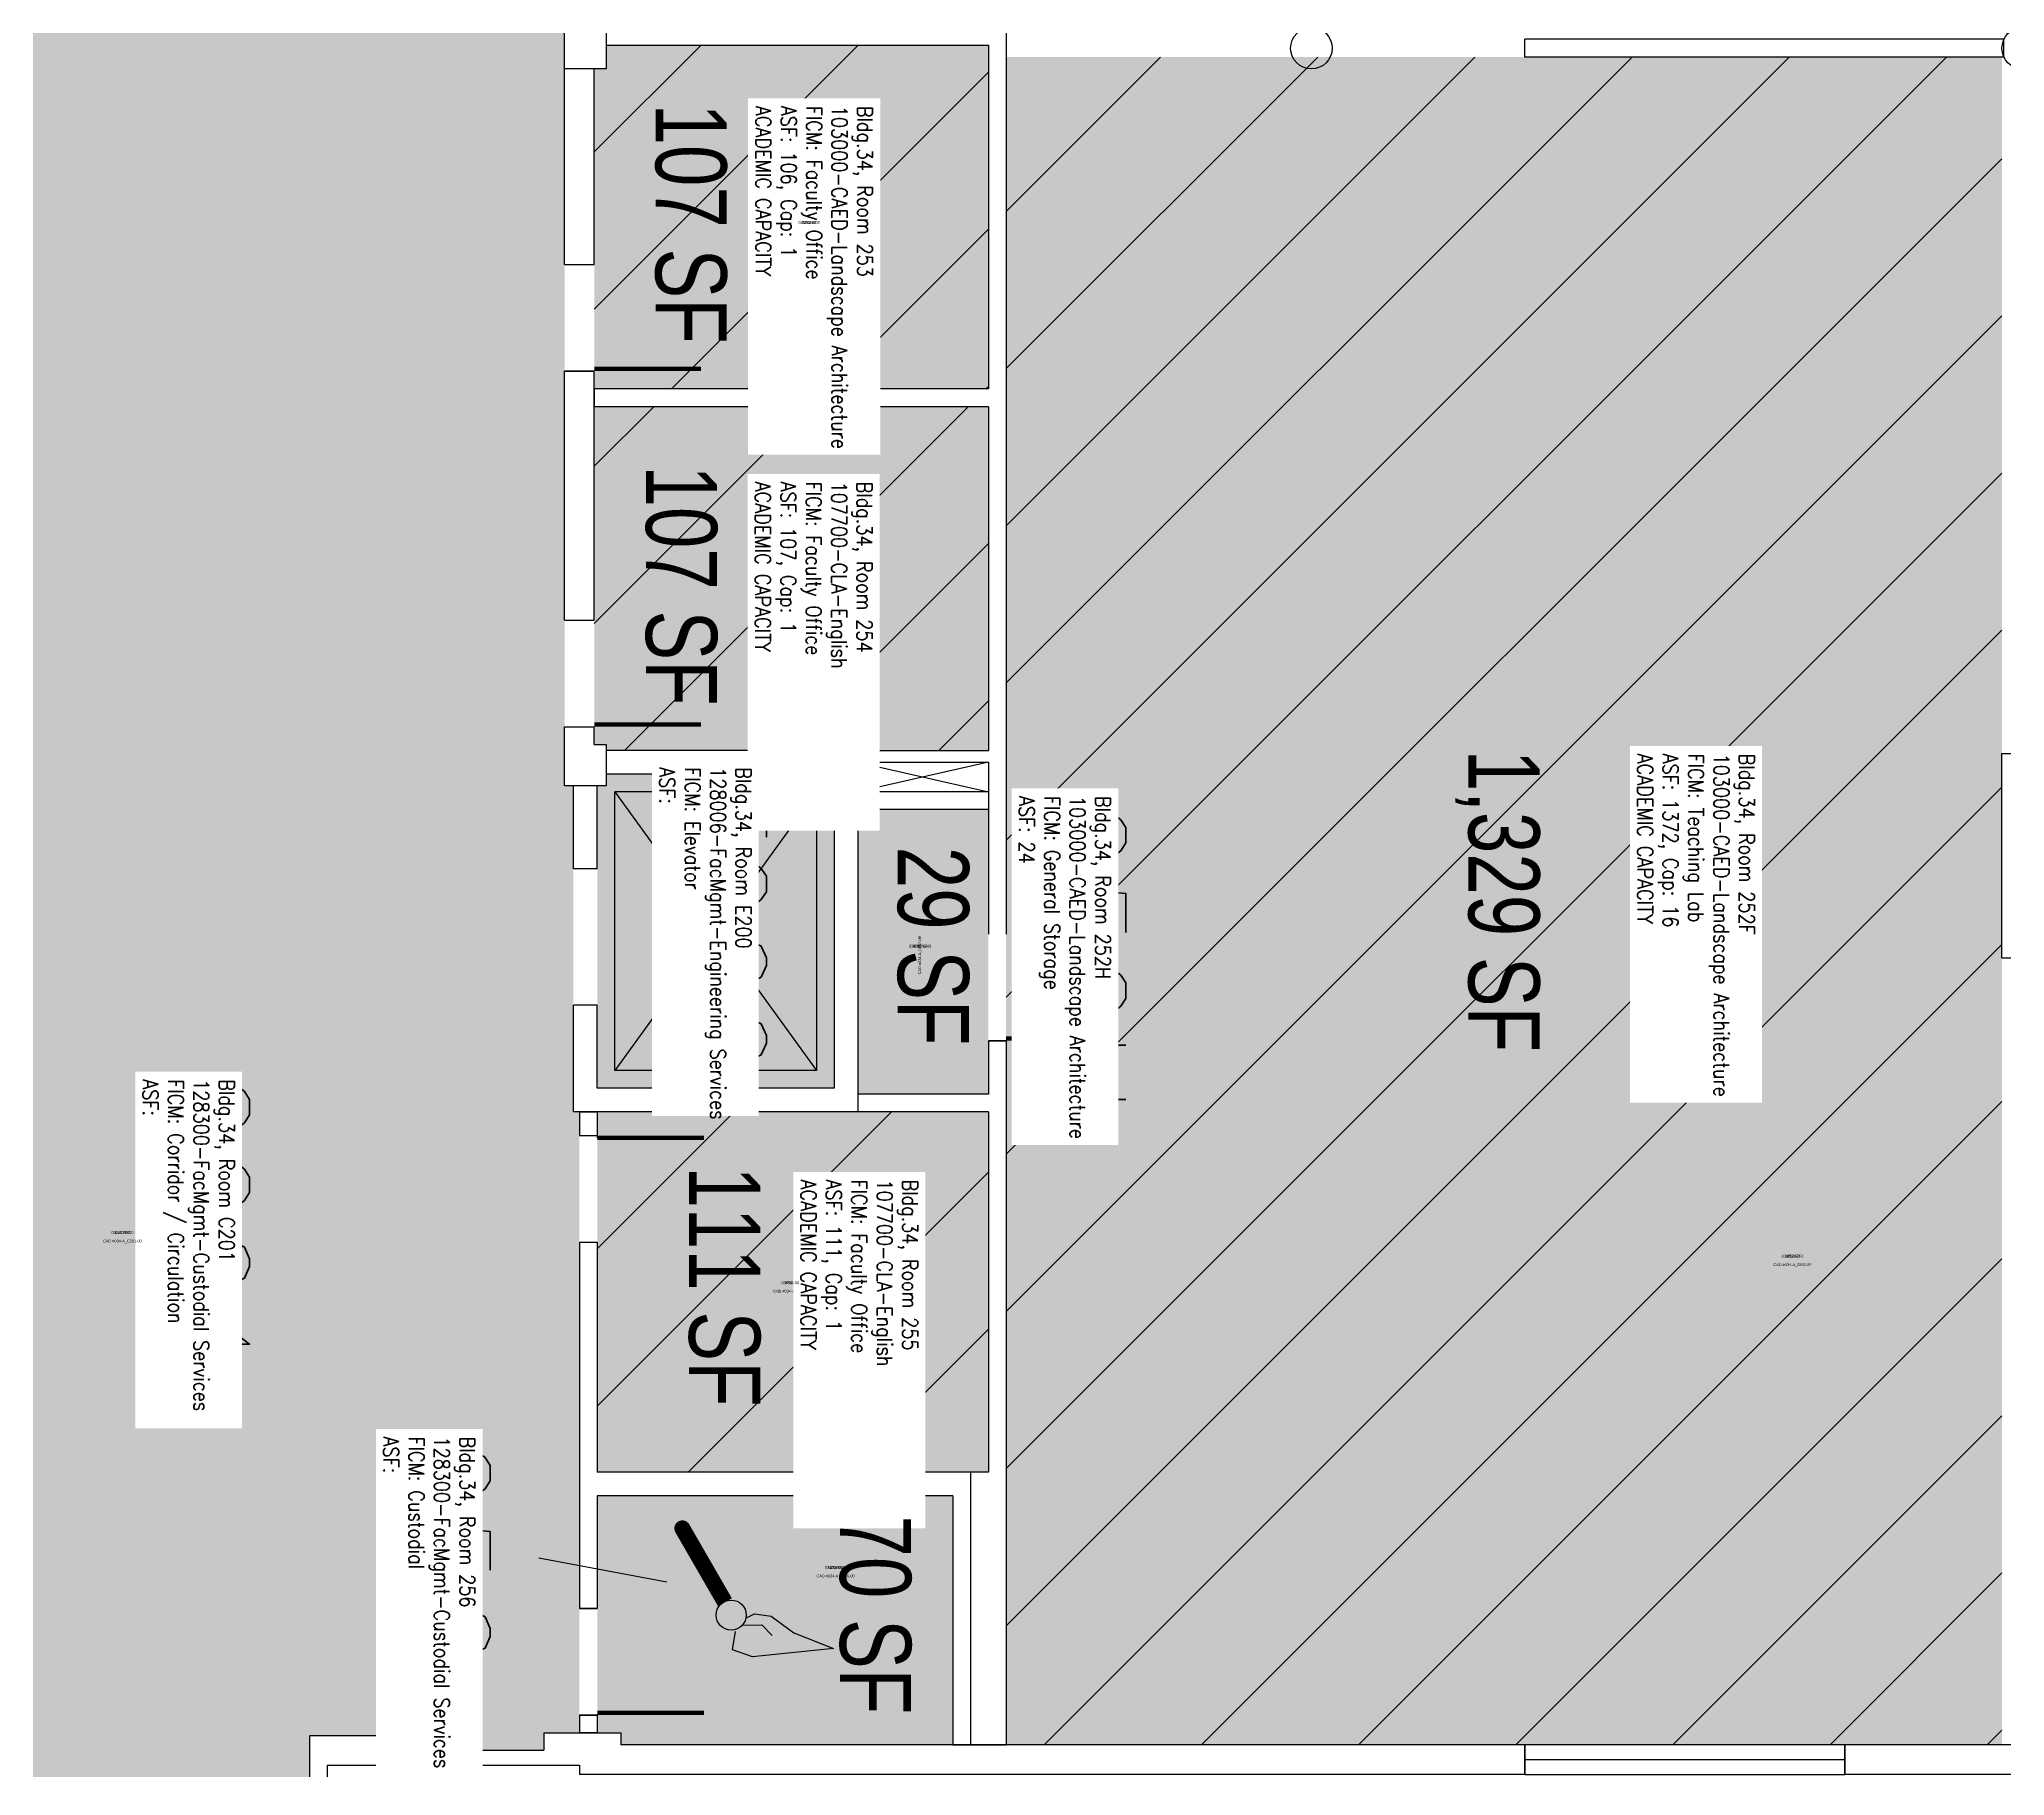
# Model space of a CAD drawing. Header units: inches. Extents: x -334 to 3612, y -24 to 2633.
# Drawn here: x 1978 to 2641, y 1564 to 2150 of the extents above; entities that cross this region are included whole.
import ezdxf
from ezdxf.enums import TextEntityAlignment as Align

# ---------------------------------------------------------------- set-up
doc = ezdxf.new("R2010")
doc.units = ezdxf.units.IN
doc.header["$LTSCALE"] = 10
doc.header["$MEASUREMENT"] = 0
doc.layers.get('0').update_dxf_attribs({"linetype": 'CONTINUOUS'})
for name, color, linetype in [('A-DOOR', 2, 'CONTINUOUS'), ('A-FLOR', 3, 'CONTINUOUS'), ('A-GLAZ', 1, 'CONTINUOUS'), ('A-GLAZ-SILL', 2, 'CONTINUOUS'), ('A-IDEN-CNUM', 7, 'CONTINUOUS'), ('A-IDEN-ICON', 4, 'CONTINUOUS'), ('A-IDEN-RNUM', 7, 'CONTINUOUS'), ('A-IDEN-SNUM', 4, 'CONTINUOUS'), ('A-IDEN-VNUM', 4, 'CONTINUOUS'), ('A-WALL', 5, 'CONTINUOUS'), ('AREA-TEXT', 3, 'CONTINUOUS'), ('Rooms-Capacity', 4, 'CONTINUOUS'), ('Rooms-Category-Color', 7, 'CONTINUOUS'), ('Rooms-College-Color', 7, 'CONTINUOUS'), ('Rooms-Department-Color', 7, 'CONTINUOUS'), ('Rooms-Division-Color', 7, 'CONTINUOUS'), ('Rooms-Information', 7, 'CONTINUOUS')]:
    doc.layers.add(name, color=color, linetype=linetype)
doc.styles.add('AREA', font='arial.ttf', dxfattribs={"width": 0.75, "height": 24})
doc.styles.add('ROOMSNUMBER', font='txt', dxfattribs={"height": 0.03})
doc.styles.add('ROOMVNUMBER', font='simplex.shx', dxfattribs={"width": 0.85})

# ---------------------------------------------------------------- blocks, each defined once
blk = doc.blocks.new('CPCUST')
at = {"color": 0, "linetype": 'ByBlock'}
for p, q in [((0.0297, -0.0341), (0.0376, -0.0302)), ((0.0376, -0.0302), (0.0533, -0.0324)), ((0.0533, -0.0324), (0.0745, -0.0479)), ((0.0171, -0.0639), (0.02, -0.0466)), ((0.0262, -0.0408), (0.0446, -0.0406)), ((0.0446, -0.0406), (0.0543, -0.0505)), ((0.0745, -0.0479), (0.1117, -0.0625)), ((0.0358, -0.0705), (0.0171, -0.0639)), ((0.1117, -0.0625), (0.0358, -0.0705))]:
    blk.add_line(p, q, dxfattribs=at)
at = {"color": 0, "linetype": 'ByBlock', "const_width": 0.0075}
blk.add_lwpolyline([(-0.0332, 0.0481, 1), (-0.0268, 0.0519, 1)], format="xyb", close=True, dxfattribs=at)
at = {"color": 0, "linetype": 'ByBlock', "const_width": 0.015}
blk.add_lwpolyline([(-0.03, 0.05), (0.01, -0.0193)], dxfattribs=at)
at = {"color": 0, "linetype": 'ByBlock'}
blk.add_circle((0.0158, -0.0313), 0.0141, dxfattribs=at)

msp = doc.modelspace()

# ---------------------------------------------------------------- hatches: boundary and pattern name
at = {"layer": 'Rooms-Capacity'}
h = msp.add_hatch(dxfattribs=at)
h.set_pattern_fill('ANSI31', color=256, scale=300, style=0)
h.paths.add_polyline_path([(2298, 2148), (2169, 2148), (2169, 2140), (2165, 2140), (2165, 2074), (2165, 2038), (2165, 2032), (2298, 2032)])
h = msp.add_hatch(dxfattribs=at)
h.set_pattern_fill('ANSI31', color=256, scale=300, style=0)
h.paths.add_polyline_path([(2640, 2144), (2304, 2144), (2304, 1848), (2304, 1812), (2304, 1574.37), (2479, 1574.37), (2587, 1574.37), (2640, 1574.37)])
h = msp.add_hatch(dxfattribs=at)
h.set_pattern_fill('ANSI31', color=256, scale=300, style=0)
h.paths.add_polyline_path([(2298, 2026), (2165, 2026), (2165, 1954), (2165, 1918), (2165, 1912), (2169, 1912), (2169, 1910), (2254, 1910), (2298, 1910)])
h = msp.add_hatch(dxfattribs=at)
h.set_pattern_fill('ANSI31', color=256, scale=300, style=0)
h.paths.add_polyline_path([(2298, 1788), (2254, 1788), (2166, 1788), (2166, 1666.37), (2298, 1666.37)])
at = {"layer": 'Rooms-Category-Color', "true_color": 0xadadad}
h = msp.add_hatch(color=253, dxfattribs=at)
edge = h.paths.add_edge_path()
edge.add_line((2158, 1898), (2155, 1898))
edge.add_line((2155, 1898), (2155, 1918))
edge.add_line((2155, 1918), (2155, 1954))
edge.add_line((2155, 1954), (2155, 2038))
edge.add_line((2155, 2038), (2155, 2074))
edge.add_line((2155, 2074), (2155, 2140))
edge.add_line((2155, 2140), (2155, 2154))
edge.add_line((2155, 2154), (2162.5, 2154))
edge.add_line((2162.5, 2154), (2162.5, 2220))
edge.add_line((2162.5, 2220), (2162.5, 2228))
edge.add_line((2162.5, 2228), (2060.5, 2228))
edge.add_line((2060.5, 2228), (2024.5, 2228))
edge.add_line((2024.5, 2228), (1891, 2228))
edge.add_line((1891, 2228), (1819, 2228))
edge.add_line((1819, 2228), (1423, 2228))
edge.add_line((1423, 2228), (1387, 2228))
edge.add_line((1387, 2228), (845.5, 2228))
edge.add_line((845.5, 2228), (809.5, 2228))
edge.add_line((809.5, 2228), (449.5, 2228))
edge.add_line((449.5, 2228), (413.5, 2228))
edge.add_line((413.5, 2228), (79, 2228))
edge.add_line((79, 2228), (79, 2384))
edge.add_line((79, 2384), (14, 2384))
edge.add_line((14, 2384), (14, 2380))
edge.add_line((14, 2380), (7, 2380))
edge.add_line((7, 2380), (7, 2362))
edge.add_line((7, 2362), (7, 2140))
edge.add_line((7, 2140), (14, 2140))
edge.add_line((14, 2140), (14, 2126))
edge.add_line((14, 2126), (10, 2126))
edge.add_line((10, 2126), (10, 2061.75))
edge.add_line((10, 2061.75), (71, 2061.75))
edge.add_line((71, 2061.75), (107, 2061.75))
edge.add_line((107, 2061.75), (1436, 2061.75))
edge.add_line((1436, 2061.75), (1444, 2061.75))
edge.add_line((1444, 2061.75), (1444, 2140.68))
edge.add_arc((1447, 2147), 7, 180, 244.62307, ccw=False)
edge.add_arc((1447, 2147), 7, 115.37693, 180, ccw=False)
edge.add_line((1444, 2153.32), (1444, 2154))
edge.add_line((1444, 2154), (1447, 2154))
edge.add_arc((1447, 2147), 7, 89.99087, 90.00899, ccw=False)
edge.add_line((1447, 2154), (1608, 2154))
edge.add_line((1608, 2154), (1644, 2154))
edge.add_line((1644, 2154), (1680, 2154))
edge.add_line((1680, 2154), (1680, 2154))
edge.add_line((1680, 2154), (1694, 2154))
edge.add_line((1694, 2154), (1694, 2154))
edge.add_line((1694, 2154), (1748.75, 2154))
edge.add_line((1748.75, 2154), (1784.75, 2154))
edge.add_line((1784.75, 2154), (1804, 2154))
edge.add_line((1804, 2154), (1920, 2154))
edge.add_line((1920, 2154), (1934, 2154))
edge.add_line((1934, 2154), (1934, 1912))
edge.add_line((1934, 1912), (1934, 1898))
edge.add_line((1934, 1898), (1920, 1898))
edge.add_line((1920, 1898), (1920, 1902))
edge.add_line((1920, 1902), (1803.5, 1902))
edge.add_line((1803.5, 1902), (1803.5, 1896))
edge.add_line((1803.5, 1896), (1795.5, 1896))
edge.add_line((1795.5, 1896), (1795.5, 1902))
edge.add_line((1795.5, 1902), (1184, 1902))
edge.add_line((1184, 1902), (1184, 1872))
edge.add_line((1184, 1872), (1172, 1872))
edge.add_line((1172, 1872), (1097, 1872))
edge.add_line((1097, 1872), (1097, 1818))
edge.add_line((1097, 1818), (1097, 1578))
edge.add_line((1097, 1578), (1097, 1506))
edge.add_line((1097, 1506), (1097, 1473.25))
edge.add_line((1097, 1473.25), (1097, 1338))
edge.add_line((1097, 1338), (1099, 1338))
edge.add_line((1099, 1338), (1099, 1320))
edge.add_line((1099, 1320), (1172, 1320))
edge.add_line((1172, 1320), (1172, 1392.25))
edge.add_line((1172, 1392.25), (1172, 1818))
edge.add_line((1172, 1818), (1184, 1818))
edge.add_line((1184, 1818), (1188, 1818))
edge.add_line((1188, 1818), (1224, 1818))
edge.add_line((1224, 1818), (1376, 1818))
edge.add_line((1376, 1818), (1412, 1818))
edge.add_line((1412, 1818), (1442, 1818))
edge.add_line((1442, 1818), (1478, 1818))
edge.add_line((1478, 1818), (1516, 1818))
edge.add_line((1516, 1818), (1538, 1818))
edge.add_line((1538, 1818), (1574, 1818))
edge.add_line((1574, 1818), (1672.25, 1818))
edge.add_line((1672.25, 1818), (1708.25, 1818))
edge.add_line((1708.25, 1818), (1717, 1818))
edge.add_line((1717, 1818), (1727, 1818))
edge.add_line((1727, 1818), (1727, 1814.25))
edge.add_line((1727, 1814.25), (1931, 1814.25))
edge.add_line((1931, 1814.25), (1931, 1806.25))
edge.add_line((1931, 1806.25), (1931, 1734.25))
edge.add_line((1931, 1734.25), (1931, 1720.25))
edge.add_line((1931, 1720.25), (1901, 1720.25))
edge.add_line((1901, 1720.25), (1901, 1577.5))
edge.add_line((1901, 1577.5), (1950, 1577.5))
edge.add_line((1950, 1577.5), (1950, 1563.5))
edge.add_line((1950, 1563.5), (2069, 1563.5))
edge.add_line((2069, 1563.5), (2069, 1577.5))
edge.add_line((2069, 1577.5), (2094, 1577.5))
edge.add_line((2094, 1577.5), (2094, 1572.5))
edge.add_line((2094, 1572.5), (2148, 1572.5))
edge.add_line((2148, 1572.5), (2148, 1578.37))
edge.add_line((2148, 1578.37), (2160, 1578.37))
edge.add_line((2160, 1578.37), (2160, 1584.37))
edge.add_line((2160, 1584.37), (2160, 1620.37))
edge.add_line((2160, 1620.37), (2160, 1788))
edge.add_line((2160, 1788), (2158, 1788))
edge.add_line((2158, 1788), (2158, 1824))
edge.add_line((2158, 1824), (2158, 1870))
edge.add_line((2158, 1870), (2158, 1898))
at = {"layer": 'Rooms-Category-Color', "true_color": 0xfa9ba3}
for points in [[(2298, 2148), (2169, 2148), (2169, 2140), (2165, 2140), (2165, 2074), (2165, 2038), (2165, 2032), (2298, 2032)], [(2298, 2026), (2165, 2026), (2165, 1954), (2165, 1918), (2165, 1912), (2169, 1912), (2169, 1910), (2254, 1910), (2298, 1910)], [(2298, 1788), (2254, 1788), (2166, 1788), (2166, 1666.37), (2298, 1666.37)]]:
    msp.add_hatch(color=241, dxfattribs=at).paths.add_polyline_path(points)
at = {"layer": 'Rooms-Category-Color', "true_color": 0xe3f498}
msp.add_hatch(color=61, dxfattribs=at).paths.add_polyline_path([(2640, 2144), (2304, 2144), (2304, 1848), (2304, 1812), (2304, 1574.37), (2479, 1574.37), (2587, 1574.37), (2640, 1574.37)])
at = {"layer": 'Rooms-Category-Color', "true_color": 0xadadad}
for points in [[(2246, 1902), (2169, 1902), (2169, 1898), (2166, 1898), (2166, 1870), (2166, 1824), (2166, 1796), (2246, 1796)], [(2286, 1658.37), (2166, 1658.37), (2166, 1620.37), (2166, 1584.37), (2166, 1578.37), (2174, 1578.37), (2174, 1574.37), (2286, 1574.37)]]:
    msp.add_hatch(color=253, dxfattribs=at).paths.add_polyline_path(points)
at = {"layer": 'Rooms-Category-Color', "true_color": 0xe3c5e1}
msp.add_hatch(color=254, dxfattribs=at).paths.add_polyline_path([(2298, 1890), (2254, 1890), (2254, 1794), (2298, 1794)])
at = {"layer": 'Rooms-College-Color', "true_color": 0xadadad}
h = msp.add_hatch(color=253, dxfattribs=at)
edge = h.paths.add_edge_path()
edge.add_line((2158, 1898), (2155, 1898))
edge.add_line((2155, 1898), (2155, 1918))
edge.add_line((2155, 1918), (2155, 1954))
edge.add_line((2155, 1954), (2155, 2038))
edge.add_line((2155, 2038), (2155, 2074))
edge.add_line((2155, 2074), (2155, 2140))
edge.add_line((2155, 2140), (2155, 2154))
edge.add_line((2155, 2154), (2162.5, 2154))
edge.add_line((2162.5, 2154), (2162.5, 2220))
edge.add_line((2162.5, 2220), (2162.5, 2228))
edge.add_line((2162.5, 2228), (2060.5, 2228))
edge.add_line((2060.5, 2228), (2024.5, 2228))
edge.add_line((2024.5, 2228), (1891, 2228))
edge.add_line((1891, 2228), (1819, 2228))
edge.add_line((1819, 2228), (1423, 2228))
edge.add_line((1423, 2228), (1387, 2228))
edge.add_line((1387, 2228), (845.5, 2228))
edge.add_line((845.5, 2228), (809.5, 2228))
edge.add_line((809.5, 2228), (449.5, 2228))
edge.add_line((449.5, 2228), (413.5, 2228))
edge.add_line((413.5, 2228), (79, 2228))
edge.add_line((79, 2228), (79, 2384))
edge.add_line((79, 2384), (14, 2384))
edge.add_line((14, 2384), (14, 2380))
edge.add_line((14, 2380), (7, 2380))
edge.add_line((7, 2380), (7, 2362))
edge.add_line((7, 2362), (7, 2140))
edge.add_line((7, 2140), (14, 2140))
edge.add_line((14, 2140), (14, 2126))
edge.add_line((14, 2126), (10, 2126))
edge.add_line((10, 2126), (10, 2061.75))
edge.add_line((10, 2061.75), (71, 2061.75))
edge.add_line((71, 2061.75), (107, 2061.75))
edge.add_line((107, 2061.75), (1436, 2061.75))
edge.add_line((1436, 2061.75), (1444, 2061.75))
edge.add_line((1444, 2061.75), (1444, 2140.68))
edge.add_arc((1447, 2147), 7, 180, 244.62307, ccw=False)
edge.add_arc((1447, 2147), 7, 115.37693, 180, ccw=False)
edge.add_line((1444, 2153.32), (1444, 2154))
edge.add_line((1444, 2154), (1447, 2154))
edge.add_arc((1447, 2147), 7, 89.99087, 90.00899, ccw=False)
edge.add_line((1447, 2154), (1608, 2154))
edge.add_line((1608, 2154), (1644, 2154))
edge.add_line((1644, 2154), (1680, 2154))
edge.add_line((1680, 2154), (1680, 2154))
edge.add_line((1680, 2154), (1694, 2154))
edge.add_line((1694, 2154), (1694, 2154))
edge.add_line((1694, 2154), (1748.75, 2154))
edge.add_line((1748.75, 2154), (1784.75, 2154))
edge.add_line((1784.75, 2154), (1804, 2154))
edge.add_line((1804, 2154), (1920, 2154))
edge.add_line((1920, 2154), (1934, 2154))
edge.add_line((1934, 2154), (1934, 1912))
edge.add_line((1934, 1912), (1934, 1898))
edge.add_line((1934, 1898), (1920, 1898))
edge.add_line((1920, 1898), (1920, 1902))
edge.add_line((1920, 1902), (1803.5, 1902))
edge.add_line((1803.5, 1902), (1803.5, 1896))
edge.add_line((1803.5, 1896), (1795.5, 1896))
edge.add_line((1795.5, 1896), (1795.5, 1902))
edge.add_line((1795.5, 1902), (1184, 1902))
edge.add_line((1184, 1902), (1184, 1872))
edge.add_line((1184, 1872), (1172, 1872))
edge.add_line((1172, 1872), (1097, 1872))
edge.add_line((1097, 1872), (1097, 1818))
edge.add_line((1097, 1818), (1097, 1578))
edge.add_line((1097, 1578), (1097, 1506))
edge.add_line((1097, 1506), (1097, 1473.25))
edge.add_line((1097, 1473.25), (1097, 1338))
edge.add_line((1097, 1338), (1099, 1338))
edge.add_line((1099, 1338), (1099, 1320))
edge.add_line((1099, 1320), (1172, 1320))
edge.add_line((1172, 1320), (1172, 1392.25))
edge.add_line((1172, 1392.25), (1172, 1818))
edge.add_line((1172, 1818), (1184, 1818))
edge.add_line((1184, 1818), (1188, 1818))
edge.add_line((1188, 1818), (1224, 1818))
edge.add_line((1224, 1818), (1376, 1818))
edge.add_line((1376, 1818), (1412, 1818))
edge.add_line((1412, 1818), (1442, 1818))
edge.add_line((1442, 1818), (1478, 1818))
edge.add_line((1478, 1818), (1516, 1818))
edge.add_line((1516, 1818), (1538, 1818))
edge.add_line((1538, 1818), (1574, 1818))
edge.add_line((1574, 1818), (1672.25, 1818))
edge.add_line((1672.25, 1818), (1708.25, 1818))
edge.add_line((1708.25, 1818), (1717, 1818))
edge.add_line((1717, 1818), (1727, 1818))
edge.add_line((1727, 1818), (1727, 1814.25))
edge.add_line((1727, 1814.25), (1931, 1814.25))
edge.add_line((1931, 1814.25), (1931, 1806.25))
edge.add_line((1931, 1806.25), (1931, 1734.25))
edge.add_line((1931, 1734.25), (1931, 1720.25))
edge.add_line((1931, 1720.25), (1901, 1720.25))
edge.add_line((1901, 1720.25), (1901, 1577.5))
edge.add_line((1901, 1577.5), (1950, 1577.5))
edge.add_line((1950, 1577.5), (1950, 1563.5))
edge.add_line((1950, 1563.5), (2069, 1563.5))
edge.add_line((2069, 1563.5), (2069, 1577.5))
edge.add_line((2069, 1577.5), (2094, 1577.5))
edge.add_line((2094, 1577.5), (2094, 1572.5))
edge.add_line((2094, 1572.5), (2148, 1572.5))
edge.add_line((2148, 1572.5), (2148, 1578.37))
edge.add_line((2148, 1578.37), (2160, 1578.37))
edge.add_line((2160, 1578.37), (2160, 1584.37))
edge.add_line((2160, 1584.37), (2160, 1620.37))
edge.add_line((2160, 1620.37), (2160, 1788))
edge.add_line((2160, 1788), (2158, 1788))
edge.add_line((2158, 1788), (2158, 1824))
edge.add_line((2158, 1824), (2158, 1870))
edge.add_line((2158, 1870), (2158, 1898))
at = {"layer": 'Rooms-College-Color', "true_color": 0xe3f498}
for points in [[(2298, 2148), (2169, 2148), (2169, 2140), (2165, 2140), (2165, 2074), (2165, 2038), (2165, 2032), (2298, 2032)], [(2640, 2144), (2304, 2144), (2304, 1848), (2304, 1812), (2304, 1574.37), (2479, 1574.37), (2587, 1574.37), (2640, 1574.37)], [(2298, 1890), (2254, 1890), (2254, 1794), (2298, 1794)]]:
    msp.add_hatch(color=61, dxfattribs=at).paths.add_polyline_path(points)
at = {"layer": 'Rooms-College-Color', "true_color": 0xb2d6e9}
for points in [[(2298, 2026), (2165, 2026), (2165, 1954), (2165, 1918), (2165, 1912), (2169, 1912), (2169, 1910), (2254, 1910), (2298, 1910)], [(2298, 1788), (2254, 1788), (2166, 1788), (2166, 1666.37), (2298, 1666.37)]]:
    msp.add_hatch(color=254, dxfattribs=at).paths.add_polyline_path(points)
at = {"layer": 'Rooms-College-Color', "true_color": 0xadadad}
for points in [[(2246, 1902), (2169, 1902), (2169, 1898), (2166, 1898), (2166, 1870), (2166, 1824), (2166, 1796), (2246, 1796)], [(2286, 1658.37), (2166, 1658.37), (2166, 1620.37), (2166, 1584.37), (2166, 1578.37), (2174, 1578.37), (2174, 1574.37), (2286, 1574.37)]]:
    msp.add_hatch(color=253, dxfattribs=at).paths.add_polyline_path(points)
at = {"layer": 'Rooms-Department-Color', "true_color": 0xacacac}
h = msp.add_hatch(color=253, dxfattribs=at)
edge = h.paths.add_edge_path()
edge.add_line((2158, 1898), (2155, 1898))
edge.add_line((2155, 1898), (2155, 1918))
edge.add_line((2155, 1918), (2155, 1954))
edge.add_line((2155, 1954), (2155, 2038))
edge.add_line((2155, 2038), (2155, 2074))
edge.add_line((2155, 2074), (2155, 2140))
edge.add_line((2155, 2140), (2155, 2154))
edge.add_line((2155, 2154), (2162.5, 2154))
edge.add_line((2162.5, 2154), (2162.5, 2220))
edge.add_line((2162.5, 2220), (2162.5, 2228))
edge.add_line((2162.5, 2228), (2060.5, 2228))
edge.add_line((2060.5, 2228), (2024.5, 2228))
edge.add_line((2024.5, 2228), (1891, 2228))
edge.add_line((1891, 2228), (1819, 2228))
edge.add_line((1819, 2228), (1423, 2228))
edge.add_line((1423, 2228), (1387, 2228))
edge.add_line((1387, 2228), (845.5, 2228))
edge.add_line((845.5, 2228), (809.5, 2228))
edge.add_line((809.5, 2228), (449.5, 2228))
edge.add_line((449.5, 2228), (413.5, 2228))
edge.add_line((413.5, 2228), (79, 2228))
edge.add_line((79, 2228), (79, 2384))
edge.add_line((79, 2384), (14, 2384))
edge.add_line((14, 2384), (14, 2380))
edge.add_line((14, 2380), (7, 2380))
edge.add_line((7, 2380), (7, 2362))
edge.add_line((7, 2362), (7, 2140))
edge.add_line((7, 2140), (14, 2140))
edge.add_line((14, 2140), (14, 2126))
edge.add_line((14, 2126), (10, 2126))
edge.add_line((10, 2126), (10, 2061.75))
edge.add_line((10, 2061.75), (71, 2061.75))
edge.add_line((71, 2061.75), (107, 2061.75))
edge.add_line((107, 2061.75), (1436, 2061.75))
edge.add_line((1436, 2061.75), (1444, 2061.75))
edge.add_line((1444, 2061.75), (1444, 2140.68))
edge.add_arc((1447, 2147), 7, 180, 244.62307, ccw=False)
edge.add_arc((1447, 2147), 7, 115.37693, 180, ccw=False)
edge.add_line((1444, 2153.32), (1444, 2154))
edge.add_line((1444, 2154), (1447, 2154))
edge.add_arc((1447, 2147), 7, 89.99087, 90.00899, ccw=False)
edge.add_line((1447, 2154), (1608, 2154))
edge.add_line((1608, 2154), (1644, 2154))
edge.add_line((1644, 2154), (1680, 2154))
edge.add_line((1680, 2154), (1680, 2154))
edge.add_line((1680, 2154), (1694, 2154))
edge.add_line((1694, 2154), (1694, 2154))
edge.add_line((1694, 2154), (1748.75, 2154))
edge.add_line((1748.75, 2154), (1784.75, 2154))
edge.add_line((1784.75, 2154), (1804, 2154))
edge.add_line((1804, 2154), (1920, 2154))
edge.add_line((1920, 2154), (1934, 2154))
edge.add_line((1934, 2154), (1934, 1912))
edge.add_line((1934, 1912), (1934, 1898))
edge.add_line((1934, 1898), (1920, 1898))
edge.add_line((1920, 1898), (1920, 1902))
edge.add_line((1920, 1902), (1803.5, 1902))
edge.add_line((1803.5, 1902), (1803.5, 1896))
edge.add_line((1803.5, 1896), (1795.5, 1896))
edge.add_line((1795.5, 1896), (1795.5, 1902))
edge.add_line((1795.5, 1902), (1184, 1902))
edge.add_line((1184, 1902), (1184, 1872))
edge.add_line((1184, 1872), (1172, 1872))
edge.add_line((1172, 1872), (1097, 1872))
edge.add_line((1097, 1872), (1097, 1818))
edge.add_line((1097, 1818), (1097, 1578))
edge.add_line((1097, 1578), (1097, 1506))
edge.add_line((1097, 1506), (1097, 1473.25))
edge.add_line((1097, 1473.25), (1097, 1338))
edge.add_line((1097, 1338), (1099, 1338))
edge.add_line((1099, 1338), (1099, 1320))
edge.add_line((1099, 1320), (1172, 1320))
edge.add_line((1172, 1320), (1172, 1392.25))
edge.add_line((1172, 1392.25), (1172, 1818))
edge.add_line((1172, 1818), (1184, 1818))
edge.add_line((1184, 1818), (1188, 1818))
edge.add_line((1188, 1818), (1224, 1818))
edge.add_line((1224, 1818), (1376, 1818))
edge.add_line((1376, 1818), (1412, 1818))
edge.add_line((1412, 1818), (1442, 1818))
edge.add_line((1442, 1818), (1478, 1818))
edge.add_line((1478, 1818), (1516, 1818))
edge.add_line((1516, 1818), (1538, 1818))
edge.add_line((1538, 1818), (1574, 1818))
edge.add_line((1574, 1818), (1672.25, 1818))
edge.add_line((1672.25, 1818), (1708.25, 1818))
edge.add_line((1708.25, 1818), (1717, 1818))
edge.add_line((1717, 1818), (1727, 1818))
edge.add_line((1727, 1818), (1727, 1814.25))
edge.add_line((1727, 1814.25), (1931, 1814.25))
edge.add_line((1931, 1814.25), (1931, 1806.25))
edge.add_line((1931, 1806.25), (1931, 1734.25))
edge.add_line((1931, 1734.25), (1931, 1720.25))
edge.add_line((1931, 1720.25), (1901, 1720.25))
edge.add_line((1901, 1720.25), (1901, 1577.5))
edge.add_line((1901, 1577.5), (1950, 1577.5))
edge.add_line((1950, 1577.5), (1950, 1563.5))
edge.add_line((1950, 1563.5), (2069, 1563.5))
edge.add_line((2069, 1563.5), (2069, 1577.5))
edge.add_line((2069, 1577.5), (2094, 1577.5))
edge.add_line((2094, 1577.5), (2094, 1572.5))
edge.add_line((2094, 1572.5), (2148, 1572.5))
edge.add_line((2148, 1572.5), (2148, 1578.37))
edge.add_line((2148, 1578.37), (2160, 1578.37))
edge.add_line((2160, 1578.37), (2160, 1584.37))
edge.add_line((2160, 1584.37), (2160, 1620.37))
edge.add_line((2160, 1620.37), (2160, 1788))
edge.add_line((2160, 1788), (2158, 1788))
edge.add_line((2158, 1788), (2158, 1824))
edge.add_line((2158, 1824), (2158, 1870))
edge.add_line((2158, 1870), (2158, 1898))
at = {"layer": 'Rooms-Department-Color', "true_color": 0xe3f498}
for points in [[(2298, 2148), (2169, 2148), (2169, 2140), (2165, 2140), (2165, 2074), (2165, 2038), (2165, 2032), (2298, 2032)], [(2640, 2144), (2304, 2144), (2304, 1848), (2304, 1812), (2304, 1574.37), (2479, 1574.37), (2587, 1574.37), (2640, 1574.37)], [(2298, 1890), (2254, 1890), (2254, 1794), (2298, 1794)]]:
    msp.add_hatch(color=61, dxfattribs=at).paths.add_polyline_path(points)
at = {"layer": 'Rooms-Department-Color', "true_color": 0xb2d6e9}
for points in [[(2298, 2026), (2165, 2026), (2165, 1954), (2165, 1918), (2165, 1912), (2169, 1912), (2169, 1910), (2254, 1910), (2298, 1910)], [(2298, 1788), (2254, 1788), (2166, 1788), (2166, 1666.37), (2298, 1666.37)]]:
    msp.add_hatch(color=254, dxfattribs=at).paths.add_polyline_path(points)
at = {"layer": 'Rooms-Department-Color', "true_color": 0xacacac}
for points in [[(2246, 1902), (2169, 1902), (2169, 1898), (2166, 1898), (2166, 1870), (2166, 1824), (2166, 1796), (2246, 1796)], [(2286, 1658.37), (2166, 1658.37), (2166, 1620.37), (2166, 1584.37), (2166, 1578.37), (2174, 1578.37), (2174, 1574.37), (2286, 1574.37)]]:
    msp.add_hatch(color=253, dxfattribs=at).paths.add_polyline_path(points)
at = {"layer": 'Rooms-Division-Color', "true_color": 0xadadad}
h = msp.add_hatch(color=253, dxfattribs=at)
edge = h.paths.add_edge_path()
edge.add_line((2158, 1898), (2155, 1898))
edge.add_line((2155, 1898), (2155, 1918))
edge.add_line((2155, 1918), (2155, 1954))
edge.add_line((2155, 1954), (2155, 2038))
edge.add_line((2155, 2038), (2155, 2074))
edge.add_line((2155, 2074), (2155, 2140))
edge.add_line((2155, 2140), (2155, 2154))
edge.add_line((2155, 2154), (2162.5, 2154))
edge.add_line((2162.5, 2154), (2162.5, 2220))
edge.add_line((2162.5, 2220), (2162.5, 2228))
edge.add_line((2162.5, 2228), (2060.5, 2228))
edge.add_line((2060.5, 2228), (2024.5, 2228))
edge.add_line((2024.5, 2228), (1891, 2228))
edge.add_line((1891, 2228), (1819, 2228))
edge.add_line((1819, 2228), (1423, 2228))
edge.add_line((1423, 2228), (1387, 2228))
edge.add_line((1387, 2228), (845.5, 2228))
edge.add_line((845.5, 2228), (809.5, 2228))
edge.add_line((809.5, 2228), (449.5, 2228))
edge.add_line((449.5, 2228), (413.5, 2228))
edge.add_line((413.5, 2228), (79, 2228))
edge.add_line((79, 2228), (79, 2384))
edge.add_line((79, 2384), (14, 2384))
edge.add_line((14, 2384), (14, 2380))
edge.add_line((14, 2380), (7, 2380))
edge.add_line((7, 2380), (7, 2362))
edge.add_line((7, 2362), (7, 2140))
edge.add_line((7, 2140), (14, 2140))
edge.add_line((14, 2140), (14, 2126))
edge.add_line((14, 2126), (10, 2126))
edge.add_line((10, 2126), (10, 2061.75))
edge.add_line((10, 2061.75), (71, 2061.75))
edge.add_line((71, 2061.75), (107, 2061.75))
edge.add_line((107, 2061.75), (1436, 2061.75))
edge.add_line((1436, 2061.75), (1444, 2061.75))
edge.add_line((1444, 2061.75), (1444, 2140.68))
edge.add_arc((1447, 2147), 7, 180, 244.62307, ccw=False)
edge.add_arc((1447, 2147), 7, 115.37693, 180, ccw=False)
edge.add_line((1444, 2153.32), (1444, 2154))
edge.add_line((1444, 2154), (1447, 2154))
edge.add_arc((1447, 2147), 7, 89.99087, 90.00899, ccw=False)
edge.add_line((1447, 2154), (1608, 2154))
edge.add_line((1608, 2154), (1644, 2154))
edge.add_line((1644, 2154), (1680, 2154))
edge.add_line((1680, 2154), (1680, 2154))
edge.add_line((1680, 2154), (1694, 2154))
edge.add_line((1694, 2154), (1694, 2154))
edge.add_line((1694, 2154), (1748.75, 2154))
edge.add_line((1748.75, 2154), (1784.75, 2154))
edge.add_line((1784.75, 2154), (1804, 2154))
edge.add_line((1804, 2154), (1920, 2154))
edge.add_line((1920, 2154), (1934, 2154))
edge.add_line((1934, 2154), (1934, 1912))
edge.add_line((1934, 1912), (1934, 1898))
edge.add_line((1934, 1898), (1920, 1898))
edge.add_line((1920, 1898), (1920, 1902))
edge.add_line((1920, 1902), (1803.5, 1902))
edge.add_line((1803.5, 1902), (1803.5, 1896))
edge.add_line((1803.5, 1896), (1795.5, 1896))
edge.add_line((1795.5, 1896), (1795.5, 1902))
edge.add_line((1795.5, 1902), (1184, 1902))
edge.add_line((1184, 1902), (1184, 1872))
edge.add_line((1184, 1872), (1172, 1872))
edge.add_line((1172, 1872), (1097, 1872))
edge.add_line((1097, 1872), (1097, 1818))
edge.add_line((1097, 1818), (1097, 1578))
edge.add_line((1097, 1578), (1097, 1506))
edge.add_line((1097, 1506), (1097, 1473.25))
edge.add_line((1097, 1473.25), (1097, 1338))
edge.add_line((1097, 1338), (1099, 1338))
edge.add_line((1099, 1338), (1099, 1320))
edge.add_line((1099, 1320), (1172, 1320))
edge.add_line((1172, 1320), (1172, 1392.25))
edge.add_line((1172, 1392.25), (1172, 1818))
edge.add_line((1172, 1818), (1184, 1818))
edge.add_line((1184, 1818), (1188, 1818))
edge.add_line((1188, 1818), (1224, 1818))
edge.add_line((1224, 1818), (1376, 1818))
edge.add_line((1376, 1818), (1412, 1818))
edge.add_line((1412, 1818), (1442, 1818))
edge.add_line((1442, 1818), (1478, 1818))
edge.add_line((1478, 1818), (1516, 1818))
edge.add_line((1516, 1818), (1538, 1818))
edge.add_line((1538, 1818), (1574, 1818))
edge.add_line((1574, 1818), (1672.25, 1818))
edge.add_line((1672.25, 1818), (1708.25, 1818))
edge.add_line((1708.25, 1818), (1717, 1818))
edge.add_line((1717, 1818), (1727, 1818))
edge.add_line((1727, 1818), (1727, 1814.25))
edge.add_line((1727, 1814.25), (1931, 1814.25))
edge.add_line((1931, 1814.25), (1931, 1806.25))
edge.add_line((1931, 1806.25), (1931, 1734.25))
edge.add_line((1931, 1734.25), (1931, 1720.25))
edge.add_line((1931, 1720.25), (1901, 1720.25))
edge.add_line((1901, 1720.25), (1901, 1577.5))
edge.add_line((1901, 1577.5), (1950, 1577.5))
edge.add_line((1950, 1577.5), (1950, 1563.5))
edge.add_line((1950, 1563.5), (2069, 1563.5))
edge.add_line((2069, 1563.5), (2069, 1577.5))
edge.add_line((2069, 1577.5), (2094, 1577.5))
edge.add_line((2094, 1577.5), (2094, 1572.5))
edge.add_line((2094, 1572.5), (2148, 1572.5))
edge.add_line((2148, 1572.5), (2148, 1578.37))
edge.add_line((2148, 1578.37), (2160, 1578.37))
edge.add_line((2160, 1578.37), (2160, 1584.37))
edge.add_line((2160, 1584.37), (2160, 1620.37))
edge.add_line((2160, 1620.37), (2160, 1788))
edge.add_line((2160, 1788), (2158, 1788))
edge.add_line((2158, 1788), (2158, 1824))
edge.add_line((2158, 1824), (2158, 1870))
edge.add_line((2158, 1870), (2158, 1898))
at = {"layer": 'Rooms-Division-Color', "true_color": 0xe3f498}
for points in [[(2298, 2148), (2169, 2148), (2169, 2140), (2165, 2140), (2165, 2074), (2165, 2038), (2165, 2032), (2298, 2032)], [(2640, 2144), (2304, 2144), (2304, 1848), (2304, 1812), (2304, 1574.37), (2479, 1574.37), (2587, 1574.37), (2640, 1574.37)], [(2298, 1890), (2254, 1890), (2254, 1794), (2298, 1794)]]:
    msp.add_hatch(color=61, dxfattribs=at).paths.add_polyline_path(points)
at = {"layer": 'Rooms-Division-Color', "true_color": 0xb2d6e9}
for points in [[(2298, 2026), (2165, 2026), (2165, 1954), (2165, 1918), (2165, 1912), (2169, 1912), (2169, 1910), (2254, 1910), (2298, 1910)], [(2298, 1788), (2254, 1788), (2166, 1788), (2166, 1666.37), (2298, 1666.37)]]:
    msp.add_hatch(color=254, dxfattribs=at).paths.add_polyline_path(points)
at = {"layer": 'Rooms-Division-Color', "true_color": 0xadadad}
for points in [[(2246, 1902), (2169, 1902), (2169, 1898), (2166, 1898), (2166, 1870), (2166, 1824), (2166, 1796), (2246, 1796)], [(2286, 1658.37), (2166, 1658.37), (2166, 1620.37), (2166, 1584.37), (2166, 1578.37), (2174, 1578.37), (2174, 1574.37), (2286, 1574.37)]]:
    msp.add_hatch(color=253, dxfattribs=at).paths.add_polyline_path(points)

# ---------------------------------------------------------------- linework, layer by layer
at = {"layer": 'A-DOOR'}
for points in [[(2165, 2038.75, 1.5, 1.5, 0), (2201, 2038.75, 0, 0, 0), (2201, 2038, 0, 0, 0.414214), (2165, 2074, 0, 0, 0.414214)], [(2165, 1918.75, 1.5, 1.5, 0), (2201, 1918.75, 0, 0, 0), (2201, 1918, 0, 0, 0.414214), (2165, 1954, 0, 0, 0.414214)], [(2304, 1812.75, 1.5, 1.5, 0), (2340, 1812.75, 0, 0, 0), (2340, 1812, 0, 0, 0.438866), (2301, 1847.87, 0, 0, 0.414214)], [(2166, 1779.21, 1.5, 1.5, 0), (2202, 1779.21, 0, 0, 0), (2202, 1779.96, 0, 0, -0.414214), (2166, 1743.96, 0, 0, -0.414214)], [(2166, 1585.12, 1.5, 1.5, 0), (2202, 1585.12, 0, 0, 0), (2202, 1584.37, 0, 0, 0.414214), (2166, 1620.37, 0, 0, 0.414214)]]:
    msp.add_lwpolyline(points, format="xyseb", dxfattribs=at)
at = {"layer": 'A-FLOR'}
for p, q in [((2254, 1906), (2298, 1896)), ((2298, 1906), (2254, 1896)), ((2240, 1896), (2172, 1896)), ((2172, 1802), (2172, 1896)), ((2172, 1896), (2240, 1802)), ((2240, 1896), (2172, 1802)), ((2240, 1896), (2240, 1802)), ((2240, 1802), (2172, 1802))]:
    msp.add_line(p, q, dxfattribs=at)
at = {"layer": 'A-GLAZ'}
msp.add_line((2479, 1569.37), (2587, 1569.37), dxfattribs=at)
at = {"layer": 'A-GLAZ-SILL'}
for p, q in [((2479, 1574.37), (2479, 1564.37)), ((2587, 1574.37), (2479, 1574.37)), ((2587, 1574.37), (2587, 1564.37)), ((2479, 1564.37), (2587, 1564.37))]:
    msp.add_line(p, q, dxfattribs=at)
at = {"layer": 'A-IDEN-VNUM'}
msp.add_line((2146.3, 1637.42), (2189.51, 1629.42), dxfattribs=at)
at = {"layer": 'A-WALL'}
for p, q in [((2155, 2140), (2155, 2154)), ((2169, 2154), (2169, 2140)), ((2304, 2154), (2304, 1848)), ((2640.68, 2150), (2479, 2150)), ((2479, 2144), (2479, 2150)), ((2640.68, 2144), (2640.68, 2150)), ((2169, 2148), (2298, 2148)), ((2298, 2148), (2298, 2032)), ((2640.68, 2144), (2479, 2144)), ((2169, 2140), (2155, 2140)), ((2155, 2074), (2155, 2140)), ((2165, 2074), (2165, 2140)), ((2155, 2074), (2165, 2074)), ((2155, 2074), (2165, 2074)), ((2155, 1954), (2155, 2038)), ((2155, 2038), (2165, 2038)), ((2165, 2038), (2155, 2038)), ((2165, 1954), (2165, 2038)), ((2298, 2032), (2165, 2032)), ((2165, 2032), (2165, 2026)), ((2298, 2026), (2165, 2026)), ((2298, 2026), (2298, 1910)), ((2155, 1954), (2165, 1954)), ((2155, 1954), (2165, 1954)), ((2155, 1898), (2155, 1918)), ((2155, 1918), (2165, 1918)), ((2155, 1918), (2165, 1918)), ((2165, 1912), (2165, 1918)), ((2165, 1912), (2169, 1912)), ((2169, 1912), (2169, 1898)), ((2254, 1910), (2169, 1910)), ((2254, 1910), (2254, 1788)), ((2254, 1910), (2298, 1910)), ((2254, 1910), (2254, 1890)), ((2254, 1906), (2298, 1906)), ((2298, 1906), (2298, 1848)), ((2640, 1840), (2640, 1909)), ((2640, 1909), (2654, 1909)), ((2169, 1898), (2155, 1898)), ((2158, 1870), (2158, 1898)), ((2166, 1898), (2158, 1898)), ((2166, 1870), (2166, 1898)), ((2246, 1902), (2169, 1902)), ((2246, 1902), (2246, 1796)), ((2298, 1896), (2254, 1896)), ((2298, 1890), (2254, 1890)), ((2166, 1870), (2158, 1870)), ((2640, 1840), (2654, 1840)), ((2158, 1788), (2158, 1824)), ((2166, 1824), (2158, 1824)), ((2166, 1796), (2166, 1824)), ((2304, 1812), (2298, 1812)), ((2298, 1812), (2304, 1812)), ((2298, 1812), (2298, 1794)), ((2304, 1812), (2304, 1574.37)), ((2246, 1796), (2166, 1796)), ((2298, 1794), (2254, 1794)), ((2254, 1794), (2254, 1788)), ((2254, 1788), (2158, 1788)), ((2160, 1788), (2160, 1779.96)), ((2160, 1788), (2166, 1788)), ((2166, 1788), (2166, 1779.21)), ((2298, 1788), (2254, 1788)), ((2298, 1788), (2298, 1666.37)), ((2160, 1779.96), (2166, 1779.96)), ((2160, 1743.96), (2166, 1743.96)), ((2160, 1743.96), (2160, 1620.37)), ((2166, 1743.96), (2166, 1666.37)), ((2298, 1666.37), (2166, 1666.37)), ((2292, 1666.37), (2292, 1574.37)), ((2166, 1658.37), (2166, 1620.37)), ((2286, 1658.37), (2166, 1658.37)), ((2286, 1658.37), (2286, 1574.37)), ((2160, 1620.37), (2166, 1620.37)), ((2166, 1620.37), (2160, 1620.37)), ((2160, 1584.37), (2166, 1584.37)), ((2160, 1584.37), (2160, 1578.37)), ((2166, 1584.37), (2160, 1584.37)), ((2166, 1584.37), (2166, 1578.37)), ((2069, 1577.5), (2094, 1577.5)), ((2069, 1563.5), (2069, 1577.5)), ((2094, 1572.5), (2094, 1577.5)), ((2094, 1572.5), (2094, 1577.5)), ((2094, 1572.5), (2094, 1577.5)), ((2094, 1572.5), (2148, 1572.5)), ((2148, 1578.37), (2148, 1572.5)), ((2148, 1578.37), (2174, 1578.37)), ((2166, 1578.37), (2160, 1578.37)), ((2174, 1578.37), (2174, 1574.37)), ((2479, 1574.37), (2174, 1574.37)), ((2286, 1574.37), (2304, 1574.37)), ((2479, 1564.37), (2479, 1574.37)), ((2719, 1574.37), (2587, 1574.37)), ((2587, 1564.37), (2587, 1574.37)), ((2075, 1567.5), (2160, 1567.5)), ((2075, 1563.5), (2075, 1567.5)), ((2160, 1567.5), (2160, 1564.37)), ((2479, 1564.37), (2160, 1564.37)), ((2719, 1564.37), (2587, 1564.37))]:
    msp.add_line(p, q, dxfattribs=at)
msp.add_lwpolyline([(2246, 1902), (2173, 1902)], dxfattribs=at)
for centre in [(2407, 2147), (2647, 2147)]:
    msp.add_circle(centre, 7, dxfattribs=at)

# ---------------------------------------------------------------- block references
at = {"layer": 'A-IDEN-ICON', "xscale": 360, "yscale": 360, "zscale": 360}
msp.add_blockref('CPCUST', (2205.52, 1629.42), dxfattribs=at)

# ---------------------------------------------------------------- texts
at = {"layer": 'A-IDEN-CNUM', "style": 'ROOMSNUMBER', "width": 0.85}
for s, p in [('CAD #034-A_0253-00', (2237.49, 2085.19)), ('CAD #034-A_0254-00', (2231.79, 1959.64)), ('CAD #034-A_E200-00', (2207.55, 1836.2)), ('CAD #034-A_C201-00', (2005.78, 1744.28)), ('CAD #034-A_0252-0F', (2569.34, 1736.28)), ('CAD #034-A_0255-00', (2231.79, 1727.32)), ('CAD #034-A_0256-00', (2246.43, 1631.23))]:
    msp.add_text(s, height=0.96, dxfattribs=at).set_placement(p, align=Align.MIDDLE)
msp.add_text('CAD #034-A_0252-0H', height=0.96, rotation=90, dxfattribs=at).set_placement((2274.97, 1840.92), align=Align.MIDDLE)
at = {"layer": 'A-IDEN-RNUM', "style": 'ROOMSNUMBER', "width": 0.85}
for s, p in [('0253-00', (2237.49, 2088.19)), ('0254-00', (2231.79, 1962.64)), ('0252-H0', (2274.97, 1843.92)), ('E200-00', (2207.55, 1839.2)), ('C201-00', (2005.78, 1747.28)), ('0252-F0', (2569.34, 1739.28)), ('0255-00', (2231.79, 1730.32)), ('0256-00', (2246.43, 1634.23))]:
    msp.add_text(s, height=0.96, dxfattribs=at).set_placement(p, align=Align.MIDDLE)
at = {"layer": 'A-IDEN-SNUM', "style": 'ROOMSNUMBER', "width": 0.85}
for s, p in [('0340025300', (2237.49, 2088.19)), ('0340025400', (2231.79, 1962.64)), ('03400252H0', (2274.97, 1843.92)), ('0340E20000', (2207.55, 1839.2)), ('0340C20100', (2005.78, 1747.28)), ('03400252F0', (2569.34, 1739.28)), ('0340025500', (2231.79, 1730.32)), ('0340025600', (2246.43, 1634.23))]:
    msp.add_text(s, height=0.96, dxfattribs=at).set_placement(p, align=Align.MIDDLE)
at = {"layer": 'A-IDEN-VNUM', "style": 'ROOMVNUMBER', "width": 0.85}
for s, p in [('253', (2237.49, 2088.19)), ('254', (2237.34, 1960.65)), ('E200', (2205.08, 1851.16)), ('252F', (2535.05, 1855.72)), ('252H', (2326.39, 1840.71)), ('C201', (2030.7, 1750.9)), ('255', (2252.72, 1725.82)), ('256', (2111.88, 1639.82))]:
    msp.add_text(s, height=36, rotation=270, dxfattribs=at).set_placement(p, align=Align.MIDDLE)
at = {"layer": 'AREA-TEXT', "style": 'AREA', "width": 0.75}
for s, p in [('107 SF', (2197.68, 2087.79)), ('107 SF', (2194.44, 1965.63)), ('1,329 SF', (2472, 1859.19)), ('59 SF', (2205.77, 1846.37)), ('29 SF', (2279.44, 1843.94)), ('111 SF', (2209.01, 1729.06)), ('70 SF', (2259.94, 1618.23))]:
    msp.add_text(s, height=24, rotation=270, dxfattribs=at).set_placement(p, align=Align.MIDDLE_CENTER)

# ---------------------------------------------------------------- next in the draw order: texts
at = {"layer": 'Rooms-Information', "width": 115.2, "attachment_point": 7, "rotation": 270, "style": 'ROOMVNUMBER', "bg_fill": 3, "box_fill_scale": 1.5, "bg_fill_color": 256, "bg_fill_true_color": 13158600, "bg_fill_transparency": 0}
for s, insert, char_height in [('Bldg.34, Room 253^M^J103000-CAED-Landscape Architecture^M^JFICM: Faculty Office^M^JASF: 106, Cap: 1^M^JACADEMIC CAPACITY', (2219.49, 2127.54), 5.14286), ('Bldg.34, Room 254^M^J107700-CLA-English^M^JFICM: Faculty Office^M^JASF: 107, Cap: 1^M^JACADEMIC CAPACITY', (2219.34, 2000.72), 5.14286), ('Bldg.34, Room 252F^M^J103000-CAED-Landscape Architecture^M^JFICM: Teaching Lab^M^JASF: 1372, Cap: 16^M^JACADEMIC CAPACITY', (2517.05, 1908.9), 5.14286), ('Bldg.34, Room 252H^M^J103000-CAED-Landscape Architecture^M^JFICM: General Storage^M^JASF: 24', (2308.39, 1894.62), 5.1429), ('Bldg.34, Room C201^M^J128300-FacMgmt-Custodial Services^M^JFICM: Corridor / Circulation^M^JASF: ', (2012.7, 1798.98), 5.1429), ('Bldg.34, Room 255^M^J107700-CLA-English^M^JFICM: Faculty Office^M^JASF: 111, Cap: 1^M^JACADEMIC CAPACITY', (2234.72, 1765.17), 5.14286), ('Bldg.34, Room 256^M^J128300-FacMgmt-Custodial Services^M^JFICM: Custodial^M^JASF: ', (2093.88, 1678.43), 5.1429)]:
    msp.add_mtext(s, dxfattribs=dict(at, insert=insert, char_height=char_height))

# ---------------------------------------------------------------- next in the draw order: texts
at = {"layer": 'Rooms-Information', "insert": (2187.08, 1904.34), "char_height": 5.1429, "width": 115.2, "attachment_point": 7, "rotation": 270, "style": 'ROOMVNUMBER', "bg_fill": 3, "box_fill_scale": 1.5, "bg_fill_color": 256, "bg_fill_true_color": 13158600, "bg_fill_transparency": 0}
msp.add_mtext('Bldg.34, Room E200^M^J128006-FacMgmt-Engineering Services^M^JFICM: Elevator^M^JASF: ', dxfattribs=at)

doc.saveas('drawing.dxf')
